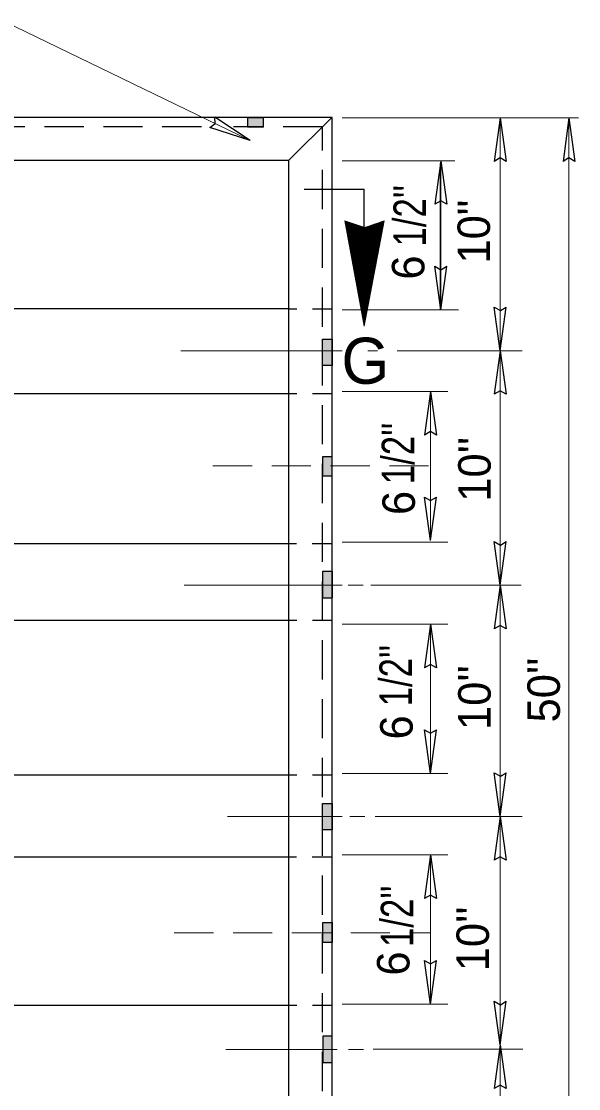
# Model space of a CAD drawing. Extents: x 139 to 512, y -134 to 135.
# Drawn here: x 295.97 to 317.72, y -36.22 to 5.44 of the extents above; entities that cross this region are included whole.
import ezdxf

# ---------------------------------------------------------------- set-up
doc = ezdxf.new("R2010")
doc.units = 0
doc.header["$LTSCALE"] = 0.51
doc.linetypes.add('MEDIUM_DASHED', pattern=[4.5, 3, -1.5])
doc.linetypes.add('SHORT_DASHED', pattern=[2.7, 1.5, -1.2])
doc.layers.add('1', color=7, linetype='Continuous', lineweight=13)

msp = doc.modelspace()

# ---------------------------------------------------------------- hatches: boundary and pattern name
at = {"layer": '1'}
for points in [[(304.7903, 1.3217), (305.4207, 1.3217), (305.4207, 1.6762), (304.7903, 1.6762)], [(308.0959, -7.9992), (307.7266, -7.9992), (307.7266, -6.9722), (308.0959, -6.9722)], [(308.0971, -11.558), (307.7236, -11.558), (307.7236, -12.3009), (308.0971, -12.3009)], [(308.1128, -16.043), (307.7221, -16.043), (307.7221, -17.0705), (308.1128, -17.0705)], [(308.0959, -26.1159), (307.7221, -26.1159), (307.7221, -25.0917), (308.0959, -25.0917)], [(307.7292, -29.732), (308.0963, -29.732), (308.0963, -30.5247), (307.7292, -30.5247)], [(308.1027, -34.1717), (307.7329, -34.1717), (307.7329, -35.204), (308.1027, -35.204)]]:
    msp.add_hatch(color=256, dxfattribs=at).paths.add_polyline_path(points)

# ---------------------------------------------------------------- linework, layer by layer
for p, q in [((295.3163, 5.4359), (304.8968, 0.7795)), ((308.4893, 1.6735), (317.7151, 1.6735)), ((317.3389, -43.5369), (317.3389, 1.6735)), ((308.4893, -0.0035), (312.8888, -0.0035)), ((312.3079, -5.8089), (312.3079, -0.1127)), ((312.3417, -5.8295), (312.3417, -0.0035)), ((308.6007, -2.3634), (308.6262, -2.3634)), ((308.6063, -2.3934), (308.7169, -2.3934)), ((308.6119, -2.4234), (308.8084, -2.4234)), ((308.6176, -2.4534), (308.8992, -2.4534)), ((308.6228, -2.4838), (308.9899, -2.4838)), ((308.6239, -2.363), (308.6239, -2.4897)), ((308.6539, -2.3727), (308.6539, -2.654)), ((308.6839, -2.3825), (308.6839, -2.8182)), ((308.7139, -2.3927), (308.7139, -2.9829)), ((308.7443, -2.4024), (308.7443, -3.1472)), ((308.7743, -2.4125), (308.7743, -3.3114)), ((308.8043, -2.4227), (308.8043, -3.476)), ((308.8343, -2.4327), (308.8343, -3.6402)), ((308.8647, -2.4417), (308.8647, -3.8042)), ((308.8947, -2.4519), (308.8947, -3.9688)), ((308.9247, -2.462), (308.9247, -4.133)), ((308.9547, -2.4722), (308.9547, -4.2973)), ((308.9851, -2.4819), (308.9851, -4.4619)), ((309.0151, -2.492), (309.0151, -4.6262)), ((309.7073, -2.4962), (309.7073, -4.5815)), ((309.7373, -2.486), (309.7373, -4.4229)), ((309.7437, -2.4838), (310.1052, -2.4838)), ((309.7673, -2.4755), (309.7673, -4.2635)), ((309.7973, -2.465), (309.7973, -4.1052)), ((309.8277, -2.4552), (309.8277, -3.9467)), ((309.8311, -2.4534), (310.1108, -2.4534)), ((309.8577, -2.4447), (309.8577, -3.788)), ((309.8877, -2.4339), (309.8877, -3.6298)), ((309.9177, -2.4234), (309.9177, -3.4707)), ((309.9184, -2.4234), (310.1168, -2.4234)), ((309.9481, -2.4133), (309.9481, -3.3122)), ((309.9781, -2.4032), (309.9781, -3.1539)), ((310.0051, -2.3934), (310.1224, -2.3934)), ((310.0081, -2.3927), (310.0081, -2.9952)), ((310.0381, -2.3817), (310.0381, -2.8367)), ((310.0684, -2.3717), (310.0684, -2.678)), ((310.0924, -2.3634), (310.1281, -2.3634)), ((310.0984, -2.3612), (310.0984, -2.5194)), ((310.1284, -2.3507), (310.1284, -2.3607)), ((308.6284, -2.5137), (309.0814, -2.5137)), ((308.6337, -2.5437), (309.1718, -2.5437)), ((308.6393, -2.5737), (309.2633, -2.5737)), ((308.6446, -2.6042), (309.3541, -2.6042)), ((308.6502, -2.6342), (310.0767, -2.6342)), ((308.6558, -2.6642), (310.0711, -2.6642)), ((308.6614, -2.6942), (310.0651, -2.6942)), ((308.6667, -2.7245), (310.0598, -2.7245)), ((308.6723, -2.7545), (310.0538, -2.7545)), ((308.6779, -2.7845), (310.0482, -2.7845)), ((308.6836, -2.8145), (310.0426, -2.8145)), ((308.6888, -2.8449), (310.0366, -2.8449)), ((308.6944, -2.8749), (310.0309, -2.8749)), ((308.7001, -2.9049), (310.0249, -2.9049)), ((309.0451, -2.5022), (309.0451, -4.7904)), ((309.0751, -2.5119), (309.0751, -4.955)), ((309.1054, -2.5217), (309.1054, -5.1189)), ((309.1354, -2.5317), (309.1354, -5.2835)), ((309.1654, -2.5419), (309.1654, -5.4482)), ((309.1954, -2.552), (309.1954, -5.6117)), ((309.2258, -2.5617), (309.2258, -5.7763)), ((309.2558, -2.5715), (309.2558, -5.9409)), ((309.2858, -2.5817), (309.2858, -6.1048)), ((309.3158, -2.5914), (309.3158, -6.2694)), ((309.3462, -2.6015), (309.3462, -6.434)), ((309.3762, -2.6113), (309.3762, -6.3257)), ((309.3957, -2.6042), (310.0823, -2.6042)), ((309.4062, -2.6004), (309.4062, -6.167)), ((309.4362, -2.5899), (309.4362, -6.0088)), ((309.4666, -2.5794), (309.4666, -5.8502)), ((309.4831, -2.5737), (310.0883, -2.5737)), ((309.4966, -2.5697), (309.4966, -5.6912)), ((309.5266, -2.5592), (309.5266, -5.5329)), ((309.5566, -2.5482), (309.5566, -5.3742)), ((309.5697, -2.5437), (310.0939, -2.5437)), ((309.5869, -2.5377), (309.5869, -5.2157)), ((309.6169, -2.5277), (309.6169, -5.0574)), ((309.6469, -2.5175), (309.6469, -4.8984)), ((309.6571, -2.5137), (310.0992, -2.5137)), ((309.6769, -2.507), (309.6769, -4.7397)), ((308.7057, -2.9349), (310.0197, -2.9349)), ((308.7109, -2.9652), (310.0141, -2.9652)), ((308.7166, -2.9952), (310.0081, -2.9952)), ((308.7222, -3.0252), (310.0024, -3.0252)), ((308.7278, -3.0553), (309.9968, -3.0553)), ((308.7331, -3.0857), (309.9908, -3.0857)), ((308.7387, -3.1157), (309.9856, -3.1157)), ((308.7443, -3.1457), (309.9796, -3.1457)), ((308.7499, -3.1757), (309.9739, -3.1757)), ((308.7552, -3.206), (309.9683, -3.206)), ((308.7608, -3.236), (309.9623, -3.236)), ((308.7664, -3.266), (309.9567, -3.266)), ((308.7721, -3.296), (309.9507, -3.296)), ((308.7769, -3.3264), (309.9454, -3.3264)), ((308.7826, -3.3564), (309.9398, -3.3564)), ((308.7882, -3.3864), (309.9338, -3.3864)), ((308.7938, -3.4164), (309.9282, -3.4164)), ((308.7991, -3.4467), (309.9226, -3.4467)), ((308.8047, -3.4768), (309.9166, -3.4768)), ((308.8103, -3.5067), (309.9113, -3.5067)), ((308.8159, -3.5368), (309.9053, -3.5368)), ((308.8212, -3.5672), (309.8997, -3.5672)), ((308.8268, -3.5972), (309.8941, -3.5972)), ((308.8324, -3.6272), (309.8881, -3.6272)), ((308.8381, -3.6572), (309.8824, -3.6572)), ((308.8433, -3.6875), (309.8764, -3.6875)), ((308.8489, -3.7175), (309.8712, -3.7175)), ((308.8546, -3.7475), (309.8656, -3.7475)), ((308.8602, -3.7775), (309.8596, -3.7775)), ((308.8654, -3.8079), (309.8539, -3.8079)), ((308.8711, -3.8379), (309.8483, -3.8379)), ((308.8767, -3.8679), (309.8423, -3.8679)), ((308.8823, -3.8979), (309.8371, -3.8979)), ((308.8876, -3.9282), (309.8311, -3.9282)), ((308.8932, -3.9583), (309.8254, -3.9583)), ((308.8988, -3.9882), (309.8198, -3.9882)), ((308.9044, -4.0183), (309.8138, -4.0183)), ((308.9097, -4.0487), (309.8082, -4.0487)), ((308.9153, -4.0787), (309.8022, -4.0787)), ((308.9209, -4.1087), (309.7969, -4.1087)), ((308.9266, -4.1387), (309.7913, -4.1387)), ((308.9314, -4.169), (309.7853, -4.169)), ((308.9367, -4.199), (309.7797, -4.199)), ((308.9423, -4.229), (309.7741, -4.229)), ((308.9476, -4.259), (309.7681, -4.259)), ((308.9532, -4.2894), (309.7628, -4.2894)), ((308.9588, -4.3194), (309.7568, -4.3194)), ((308.9644, -4.3494), (309.7512, -4.3494)), ((308.9697, -4.3794), (309.7456, -4.3794)), ((308.9753, -4.4097), (309.7396, -4.4097)), ((308.9809, -4.4398), (309.7339, -4.4398)), ((308.9866, -4.4697), (309.7279, -4.4697)), ((308.9918, -4.4997), (309.7227, -4.4997)), ((308.9974, -4.5302), (309.7171, -4.5302)), ((309.0031, -4.5602), (309.7111, -4.5602)), ((309.0087, -4.5902), (309.7054, -4.5902)), ((309.0139, -4.6202), (309.6998, -4.6202)), ((309.0196, -4.6505), (309.6938, -4.6505)), ((309.0252, -4.6805), (309.6889, -4.6805)), ((309.0308, -4.7105), (309.6826, -4.7105)), ((309.0361, -4.7405), (309.6769, -4.7405)), ((309.0417, -4.7709), (309.6717, -4.7709)), ((309.0473, -4.8009), (309.6653, -4.8009)), ((309.0529, -4.8309), (309.6597, -4.8309)), ((309.0578, -4.8609), (309.6537, -4.8609)), ((309.0634, -4.8912), (309.6488, -4.8912)), ((309.0691, -4.9212), (309.6432, -4.9212)), ((309.0747, -4.9512), (309.6368, -4.9512)), ((309.0799, -4.9813), (309.6316, -4.9813)), ((309.0856, -5.0117), (309.6259, -5.0117)), ((309.0912, -5.0417), (309.6196, -5.0417)), ((309.0968, -5.0717), (309.6147, -5.0717)), ((309.1021, -5.1017), (309.6087, -5.1017)), ((309.1077, -5.132), (309.6031, -5.132)), ((309.1133, -5.162), (309.5974, -5.162)), ((309.1189, -5.192), (309.5914, -5.192)), ((309.1242, -5.222), (309.5858, -5.222)), ((309.1298, -5.2524), (309.5794, -5.2524)), ((309.1354, -5.2824), (309.5746, -5.2824)), ((309.1411, -5.3124), (309.5689, -5.3124)), ((309.1463, -5.3424), (309.5629, -5.3424)), ((309.1519, -5.3727), (309.5573, -5.3727)), ((309.1576, -5.4028), (309.5517, -5.4028)), ((308.4893, -5.8295), (313.0328, -5.8295)), ((309.1632, -5.4327), (309.5457, -5.4327)), ((309.1684, -5.4627), (309.5404, -5.4627)), ((309.1741, -5.4932), (309.5344, -5.4932)), ((309.1797, -5.5232), (309.5288, -5.5232)), ((309.1853, -5.5532), (309.5232, -5.5532)), ((309.1906, -5.5832), (309.5172, -5.5832)), ((309.1962, -5.6135), (309.5116, -5.6135)), ((309.2018, -5.6435), (309.5056, -5.6435)), ((309.2074, -5.6735), (309.5003, -5.6735)), ((309.2123, -5.7035), (309.4947, -5.7035)), ((309.2179, -5.7339), (309.4887, -5.7339)), ((309.2236, -5.7639), (309.4831, -5.7639)), ((309.2292, -5.7939), (309.4774, -5.7939)), ((309.2344, -5.8239), (309.4714, -5.8239)), ((309.2401, -5.8542), (309.4662, -5.8542)), ((309.2457, -5.8842), (309.4602, -5.8842)), ((309.2513, -5.9143), (309.4546, -5.9143)), ((309.2566, -5.9442), (309.4489, -5.9442)), ((309.2622, -5.9747), (309.4429, -5.9747)), ((309.2678, -6.0047), (309.4373, -6.0047)), ((309.2734, -6.0347), (309.4313, -6.0347)), ((309.2787, -6.0647), (309.4261, -6.0647)), ((309.2843, -6.095), (309.4204, -6.095)), ((309.2899, -6.125), (309.4144, -6.125)), ((309.2956, -6.155), (309.4088, -6.155)), ((309.3008, -6.185), (309.4032, -6.185)), ((309.3064, -6.2154), (309.3972, -6.2154)), ((309.3121, -6.2454), (309.3919, -6.2454)), ((309.3177, -6.2754), (309.3859, -6.2754)), ((309.3229, -6.3054), (309.3803, -6.3054)), ((309.3286, -6.3357), (309.3747, -6.3357)), ((309.3342, -6.3657), (309.3687, -6.3657)), ((309.3398, -6.3957), (309.3631, -6.3957)), ((309.3451, -6.4257), (309.3571, -6.4257)), ((309.3507, -6.4562), (309.3518, -6.4562)), ((302.2013, -7.4188), (308.4901, -7.4188)), ((309.4947, -7.4188), (309.8678, -7.4188)), ((310.6392, -7.4188), (315.5101, -7.4188)), ((308.4893, -9.0072), (312.6079, -9.0072)), ((311.9378, -14.8332), (311.9378, -9.0072)), ((311.9378, -14.732), (311.9378, -9.0358)), ((308.4893, -14.8922), (312.6079, -14.8922)), ((302.3292, -16.5759), (308.4901, -16.5759)), ((308.7248, -16.5759), (309.3121, -16.5759)), ((309.6053, -16.5759), (315.4759, -16.5759)), ((308.4893, -18.0995), (312.6079, -18.0995)), ((311.9378, -23.9247), (311.9378, -18.0995)), ((311.9378, -23.9247), (311.9378, -18.3283)), ((308.4893, -23.9247), (312.6079, -23.9247)), ((304.0201, -25.6022), (308.4901, -25.6022)), ((308.7841, -25.6022), (309.3706, -25.6022)), ((309.7816, -25.6022), (315.5101, -25.6022)), ((308.4893, -27.1029), (312.6079, -27.1029)), ((311.9378, -32.9285), (311.9378, -27.1029)), ((308.4893, -32.9285), (312.6079, -32.9285)), ((308.7248, -34.5039), (308.7289, -34.5039)), ((303.9481, -34.6914), (308.3011, -34.6914)), ((308.7391, -34.6902), (309.3263, -34.6902)), ((309.6927, -34.676), (315.5389, -34.676))]:
    msp.add_line(p, q, dxfattribs=at)
at = {"layer": '1', "lineweight": 25}
for p, q in [((304.8968, 0.7807), (303.5202, 1.7002)), ((306.3976, -0.002), (308.0866, 1.687)), ((314.6588, 1.6735), (314.4248, -0.0295)), ((314.6588, 1.6735), (314.8928, -0.0295)), ((317.3389, 1.6735), (317.1049, -0.0295)), ((317.3389, 1.6735), (317.5729, -0.0295)), ((304.8968, 0.7807), (303.3233, 1.2944)), ((312.3417, -0.0035), (312.1077, -1.7065)), ((312.3417, -0.0035), (312.5757, -1.7065)), ((307.0069, -1.1172), (309.3541, -1.1172)), ((309.3541, -5.8213), (309.3541, -1.1172)), ((312.3417, -5.8295), (312.1077, -4.1265)), ((312.3417, -5.8295), (312.5757, -4.1265)), ((306.4313, -5.7897), (264.4658, -5.7897)), ((314.6588, -7.4188), (314.4248, -5.7157)), ((314.6588, -7.4188), (314.8928, -5.7157)), ((314.6588, -7.4188), (314.4248, -9.1218)), ((314.6588, -7.4188), (314.8928, -9.1218)), ((306.4313, -9.1055), (264.4658, -9.1055)), ((311.9378, -9.0072), (311.7038, -10.7103)), ((311.9378, -9.0072), (312.1718, -10.7103)), ((311.9378, -14.8332), (311.7038, -13.1303)), ((311.9378, -14.8332), (312.1718, -13.1303)), ((306.4313, -14.9555), (264.4658, -14.9555)), ((314.6588, -16.5759), (314.4248, -14.8729)), ((314.6588, -16.5759), (314.8928, -14.8729)), ((314.6588, -16.5759), (314.4248, -18.2789)), ((314.6588, -16.5759), (314.8928, -18.2789)), ((306.4313, -17.9454), (264.4658, -17.9454)), ((311.9378, -18.0995), (311.7038, -19.8025)), ((311.9378, -18.0995), (312.1718, -19.8025)), ((311.9378, -23.9247), (311.7038, -22.2218)), ((311.9378, -23.9247), (312.1718, -22.2218)), ((306.4313, -23.9907), (264.4658, -23.9907)), ((314.6588, -25.6022), (314.4248, -23.8992)), ((314.6588, -25.6022), (314.8928, -23.8992)), ((314.6588, -25.6022), (314.4248, -27.3052)), ((314.6588, -25.6022), (314.4248, -27.3052)), ((314.6588, -25.6022), (314.8928, -27.3052)), ((314.6588, -25.6022), (314.8928, -27.3052)), ((306.4313, -27.1917), (264.4658, -27.1917)), ((311.9378, -27.1029), (311.7038, -28.8059)), ((311.9378, -27.1029), (312.1718, -28.8059)), ((311.9378, -32.9285), (311.7038, -31.2255)), ((311.9378, -32.9285), (311.7038, -31.2255)), ((311.9378, -32.9285), (312.1718, -31.2255)), ((311.9378, -32.9285), (312.1718, -31.2255)), ((314.6588, -34.5174), (314.4248, -32.8144)), ((314.6588, -34.5174), (314.8928, -32.8144)), ((306.4107, -32.9765), (264.4658, -32.9765)), ((314.6588, -34.5174), (314.4248, -36.2204)), ((314.6588, -34.5174), (314.8928, -36.2204))]:
    msp.add_line(p, q, dxfattribs=at)
at = {"layer": '1', "linetype": 'SHORT_DASHED', "lineweight": 25}
for p, q in [((308.0948, -5.7924), (306.4197, -5.7924)), ((308.0944, -9.1059), (306.4197, -9.1059)), ((308.0907, -14.9537), (306.4159, -14.9537)), ((308.0989, -17.9458), (306.4414, -17.9458)), ((308.1038, -23.9907), (306.4291, -23.9907)), ((308.0884, -27.1907), (306.4137, -27.1907)), ((308.0989, -32.9765), (306.4246, -32.9765))]:
    msp.add_line(p, q, dxfattribs=at)
at = {"layer": '1', "linetype": 'MEDIUM_DASHED'}
for p, q in [((303.4482, -11.9169), (311.9378, -11.9169)), ((301.9373, -30.1393), (311.9378, -30.1393))]:
    msp.add_line(p, q, dxfattribs=at)
at = {"layer": '1', "lineweight": 25}
for points in [[(262.7772, -43.5789), (308.0989, -43.5789), (308.0989, 1.687), (262.7772, 1.687)], [(304.7903, 1.3217), (305.4207, 1.3217), (305.4207, 1.6762), (304.7903, 1.6762)], [(264.4658, -41.8899), (306.4107, -41.8899), (306.4107, -0.002), (264.4658, -0.002)], [(308.0959, -7.9992), (307.7266, -7.9992), (307.7266, -6.9722), (308.0959, -6.9722)], [(308.0971, -11.558), (307.7236, -11.558), (307.7236, -12.3009), (308.0971, -12.3009)], [(308.1128, -16.043), (307.7221, -16.043), (307.7221, -17.0705), (308.1128, -17.0705)], [(308.0959, -26.1159), (307.7221, -26.1159), (307.7221, -25.0917), (308.0959, -25.0917)], [(307.7292, -29.732), (308.0963, -29.732), (308.0963, -30.5247), (307.7292, -30.5247)], [(308.1027, -34.1717), (307.7329, -34.1717), (307.7329, -35.204), (308.1027, -35.204)]]:
    msp.add_lwpolyline(points, close=True, dxfattribs=at)
for points in [[(303.3233, 1.2944), (303.5367, 1.4444), (303.5202, 1.7002)], [(314.8928, -0.0295), (314.6564, 0.1022), (314.4248, -0.0295)], [(317.5729, -0.0295), (317.3365, 0.1022), (317.1049, -0.0295)], [(312.5757, -1.7065), (312.3392, -1.5747), (312.1077, -1.7065)], [(312.1077, -4.1265), (312.3441, -4.2582), (312.5757, -4.1265)], [(314.4248, -5.7157), (314.6612, -5.8475), (314.8928, -5.7157)], [(314.8928, -9.1218), (314.6564, -8.99), (314.4248, -9.1218)], [(312.1718, -10.7103), (311.9354, -10.5785), (311.7038, -10.7103)], [(311.7038, -13.1303), (311.9402, -13.262), (312.1718, -13.1303)], [(314.4248, -14.8729), (314.6612, -15.0047), (314.8928, -14.8729)], [(314.8928, -18.2789), (314.6564, -18.1472), (314.4248, -18.2789)], [(312.1718, -19.8025), (311.9354, -19.6707), (311.7038, -19.8025)], [(311.7038, -22.2218), (311.9402, -22.3535), (312.1718, -22.2218)], [(314.4248, -23.8992), (314.6612, -24.0309), (314.8928, -23.8992)], [(314.8928, -27.3052), (314.6564, -27.1734), (314.4248, -27.3052)], [(314.8928, -27.3052), (314.6564, -27.1734), (314.4248, -27.3052)], [(312.1718, -28.8059), (311.9354, -28.6742), (311.7038, -28.8059)], [(311.7038, -31.2255), (311.9402, -31.3573), (312.1718, -31.2255)], [(311.7038, -31.2255), (311.9402, -31.3573), (312.1718, -31.2255)], [(314.4248, -32.8144), (314.6612, -32.9462), (314.8928, -32.8144)], [(314.8928, -36.2204), (314.6564, -36.0887), (314.4248, -36.2204)]]:
    msp.add_lwpolyline(points, dxfattribs=at)
at = {"layer": '1'}
msp.add_lwpolyline([(314.6588, -43.5369), (314.6588, -34.5174), (314.6588, -25.6022), (314.6588, -16.5759), (314.6588, -7.4188), (314.6588, 1.6735)], dxfattribs=at)
at = {"layer": '1', "linetype": 'MEDIUM_DASHED', "lineweight": 25}
msp.add_lwpolyline([(302.9981, 1.312), (263.1522, 1.312), (263.1522, -43.2039), (307.7239, -43.2039), (307.7239, 1.312), (304.2532, 1.312)], dxfattribs=at)
at = {"layer": '1'}
msp.add_lwpolyline([(310.1307, -2.3502), (309.3511, -6.4595), (308.5992, -2.3544), (309.3751, -2.6113)], close=True, dxfattribs=at)

# ---------------------------------------------------------------- texts
at = {"layer": '1', "width": 0.8}
for p in [(311.7594, -3.3527), (311.3006, -12.6311), (311.2118, -21.3019), (311.2659, -30.6964)]:
    msp.add_text("1/2''", height=1.268, rotation=90, dxfattribs=at).set_placement(p)
at = {"layer": '1'}
for s, p in [('10"', (314.2572, -4.0164)), ('6 ', (311.6979, -4.645)), ("10''", (314.2834, -13.3127)), ('6 ', (311.3278, -13.8345)), ("50''", (316.9842, -21.9287)), ("10''", (314.2827, -22.2252)), ('6 ', (311.2391, -22.5942)), ("10''", (314.2156, -31.6419)), ('6 ', (311.1157, -31.811))]:
    msp.add_text(s, height=1.268, rotation=90, dxfattribs=at).set_placement(p)
msp.add_text('G', height=1.8, dxfattribs=at).set_placement((308.4612, -8.711))

doc.saveas('drawing.dxf')
